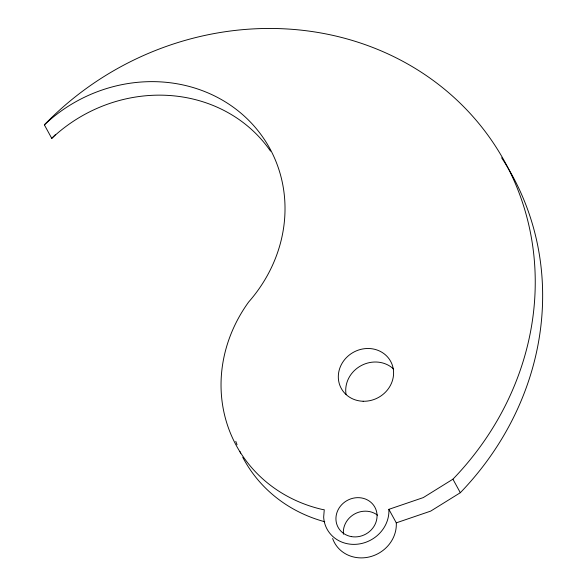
<?xml version="1.0" encoding="UTF-8"?>
<svg xmlns="http://www.w3.org/2000/svg" width="587" height="587" viewBox="0 0 587 587"><rect width="100%" height="100%" fill="white"/><g stroke="black" fill="none" stroke-linecap="round" stroke-linejoin="round"><path stroke-width="0.88" d="M44.363 124.855A292.01 267.789 -28.7 0 1 449.671 93.575A292.01 267.789 -28.7 0 1 452.922 479.19L423.293 497.593L388.88 509.333A33.268 30.509 -28.7 0 1 357.975 544.134A33.268 30.509 -28.7 0 1 323.664 517.11L324.259 509.721L322.615 509.538A147.66 135.414 -28.7 0 1 248.646 302.019A146.185 134.056 -28.7 0 0 242.174 114.23A146.185 134.056 -28.7 0 0 44.363 124.855L51.759 138.371A146.185 134.056 -28.7 0 1 270.526 151.123M501.614 157.786A292.01 267.789 -28.7 0 1 460.325 492.706L430.697 511.108L396.284 522.848A33.268 30.509 -28.7 0 1 369.619 556.88A33.268 30.509 -28.7 0 1 332.624 538.492M452.922 479.19L460.325 492.706M388.88 509.333L396.284 522.848M51.759 138.371A292.01 267.789 -28.7 0 1 55.567 134.489M324.765 521.748A147.66 135.414 -28.7 0 1 242.754 457.28M240.692 453.164A147.66 135.414 -28.7 0 1 239.914 451.498M237.045 444.741A147.66 135.414 -28.7 0 1 235.776 441.321M346.059 394.464A28.161 25.828 -28.7 0 1 361.232 365.584A28.161 25.828 -28.7 0 1 393.613 369.076M343.432 534.229A20.956 19.217 -28.7 0 1 354.511 514.029A20.956 19.217 -28.7 0 1 377.551 515.21M363.126 401.251A28.161 25.828 -28.7 0 0 391.177 362.362A28.161 25.828 -28.7 0 0 343.549 361.02A28.161 25.828 -28.7 0 0 363.126 401.251M351.481 536.621A20.956 19.217 -28.7 0 0 376.274 510.543A20.956 19.217 -28.7 0 0 341.722 504.688A20.956 19.217 -28.7 0 0 351.481 536.621"/></g></svg>
